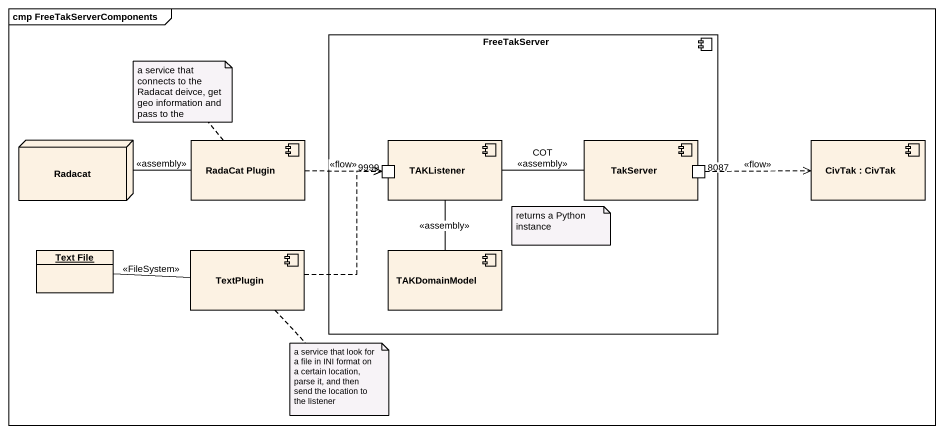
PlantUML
@startuml
mainframe cmp FreeTakServerComponents
allowmixing
hide circle
hide empty members
component FreeTakServer {
  component TAKListener {
    port "9999" as p9999
  }
  component TakServer {
    port "8087" as p8087
  }
  component TAKDomainModel
}
node Radacat
component "RadaCat Plugin" as RadaCat_Plugin
component "CivTak : CivTak" as CivTak
object "Text File" as Text_File
component TextPlugin
RadaCat_Plugin -left- Radacat : <<assembly>>
RadaCat_Plugin .right.> p9999 : <<flow>>
TAKListener -right- TakServer : COT\n<<assembly>>
TAKListener -- TAKDomainModel : <<assembly>>
p8087 .right.> CivTak : <<flow>>
TextPlugin .up.> p9999
TextPlugin -left- Text_File : <<FileSystem>>
note top of RadaCat_Plugin : a service that connects to the Radacat deivce, get geo information and pass to the
note as N2
  returns a Python instance
end note
note bottom of TextPlugin : a service that look for a file in INI format on a certain location, parse it, and then send the location to the listener
@enduml
